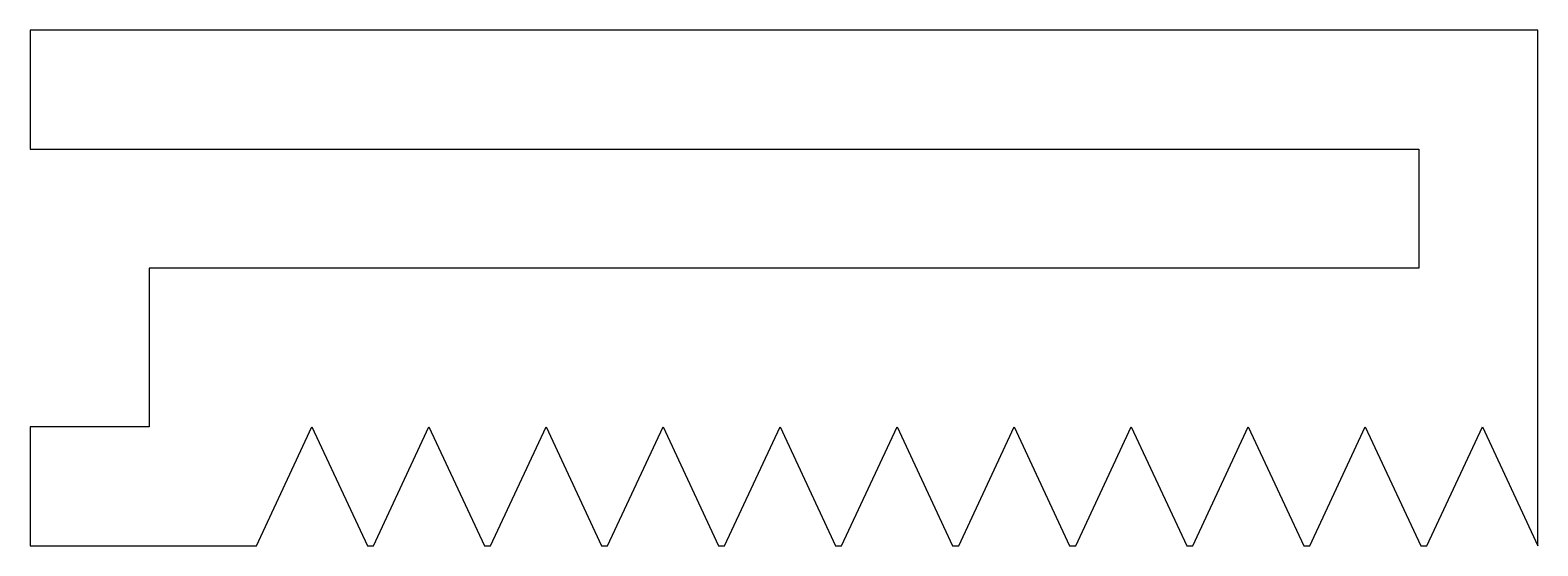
# Model space of a CAD drawing. Header units: millimetres. Extents: x -60.2 to -22.2, y 73.7 to 86.7.
import ezdxf

# ---------------------------------------------------------------- set-up
doc = ezdxf.new("R2010")
doc.units = ezdxf.units.MM

msp = doc.modelspace()

# ---------------------------------------------------------------- linework, layer by layer
msp.add_lwpolyline([(-22.212, 86.728), (-60.212, 86.728), (-60.212, 83.728), (-25.212, 83.728), (-25.212, 80.728), (-57.212, 80.728), (-57.212, 76.728), (-60.212, 76.728), (-60.212, 73.728), (-54.509, 73.728), (-53.11, 76.728), (-51.712, 73.728), (-51.559, 73.728), (-50.16, 76.728), (-48.762, 73.728), (-48.609, 73.728), (-47.21, 76.728), (-45.812, 73.728), (-45.659, 73.728), (-44.26, 76.728), (-42.862, 73.728), (-42.709, 73.728), (-41.31, 76.728), (-39.912, 73.728), (-39.759, 73.728), (-38.36, 76.728), (-36.962, 73.728), (-36.809, 73.728), (-35.41, 76.728), (-34.012, 73.728), (-33.859, 73.728), (-32.46, 76.728), (-31.062, 73.728), (-30.909, 73.728), (-29.51, 76.728), (-28.112, 73.728), (-27.959, 73.728), (-26.56, 76.728), (-25.162, 73.728), (-25.009, 73.728), (-23.61, 76.728), (-22.212, 73.728)], close=True)

doc.saveas('drawing.dxf')
